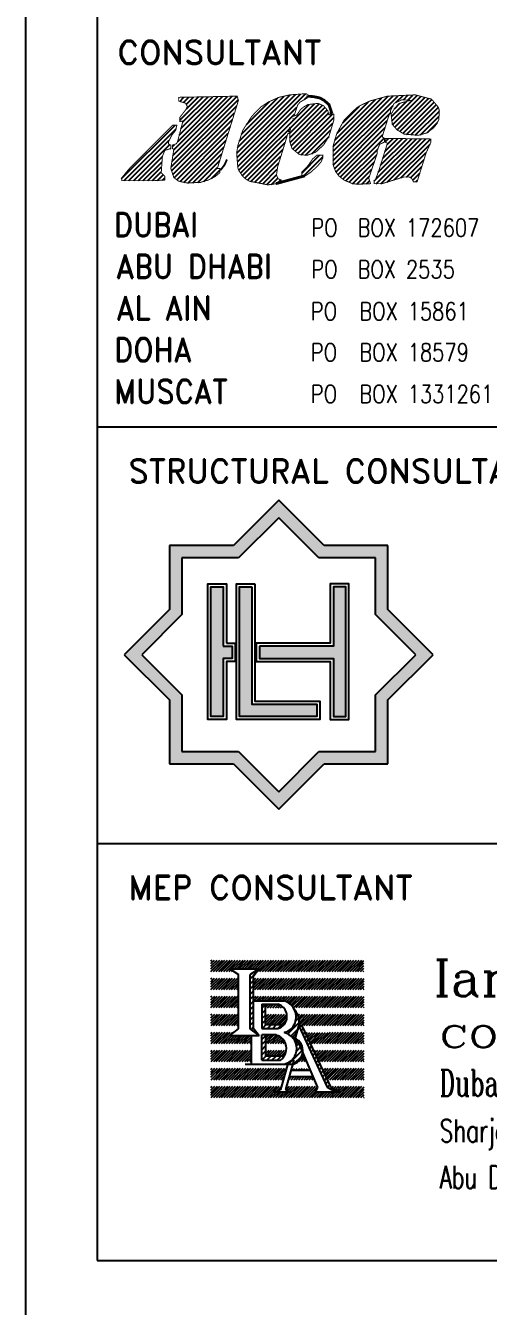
# Model space of a CAD drawing. Extents: x 278386 to 404536, y 8015 to 97114.
# Drawn here: x 385486 to 391319, y 25315 to 41458 of the extents above; entities that cross this region are included whole.
import ezdxf
from ezdxf.enums import TextEntityAlignment as Align

# ---------------------------------------------------------------- set-up
doc = ezdxf.new("R2010")
doc.units = 0
doc.header["$LTSCALE"] = 2
doc.header["$MEASUREMENT"] = 0
doc.layers.get('0').update_dxf_attribs({"color": 1})
doc.layers.add('-DT', color=4, linetype='Continuous', lineweight=13)
doc.layers.add('TITLE-A$0$-ABC', color=1, linetype='Continuous')
doc.layers.add('TITLE-A$0$frame', color=5, linetype='Continuous')
doc.styles.add('TITLE-A$0$1-BLOCK-A_FLOOR PLAN$0$ROMANC', font='romanc', dxfattribs={"height": 20})
doc.styles.add('TITLE-A$0$1-BLOCK-A_FLOOR PLAN$0$ROMAND', font='romand.shx', dxfattribs={"width": 0.8})
doc.styles.add('TITLE-A$0$1-BLOCK-A_FLOOR PLAN$0$RomanS', font='romans.shx')

# ---------------------------------------------------------------- blocks, each defined once
blk = doc.blocks.new('*X106')
at = {"color": 0}
for p, q in [((60.76, 53.69), (61.25, 54.18)), ((60.76, 52.98), (61.25, 53.47)), ((60.76, 52.27), (61.25, 52.76)), ((60.76, 51.57), (61.25, 52.06)), ((60.79, 50.89), (61.36, 51.46)), ((61.49, 50.89), (62.06, 51.46)), ((62.2, 50.89), (62.77, 51.46)), ((62.91, 50.89), (63.48, 51.46))]:
    blk.add_line(p, q, dxfattribs=at)
blk = doc.blocks.new('*X89')
at = {"color": 0}
for p, q in [((61.24, 53.82), (61.65, 54.23)), ((61.24, 54.17), (61.3, 54.23)), ((61.54, 53.76), (62.01, 54.23)), ((61.89, 53.76), (62.36, 54.23)), ((62.25, 53.76), (62.71, 54.23)), ((62.6, 53.76), (63.04, 54.2)), ((62.96, 53.76), (63.28, 54.09)), ((63.31, 53.76), (63.49, 53.95)), ((63.66, 53.76), (63.68, 53.78))]:
    blk.add_line(p, q, dxfattribs=at)
blk = doc.blocks.new('*X88')
at = {"color": 0}
for p, q in [((59.58, 54.98), (59.95, 55.35)), ((59.58, 55.34), (59.59, 55.35)), ((59.64, 54.69), (60.3, 55.35)), ((60, 54.69), (60.65, 55.35)), ((60.35, 54.69), (61.01, 55.35)), ((60.7, 54.69), (61.36, 55.35)), ((61.06, 54.69), (61.72, 55.35)), ((61.41, 54.69), (62.07, 55.35)), ((61.76, 54.69), (62.42, 55.35)), ((62.12, 54.69), (62.78, 55.35)), ((62.47, 54.69), (63.13, 55.35)), ((62.83, 54.69), (63.48, 55.35)), ((63.18, 54.69), (63.84, 55.35)), ((63.53, 54.69), (64.19, 55.35)), ((63.87, 54.67), (64.55, 55.35)), ((64.12, 54.57), (64.9, 55.35)), ((64.35, 54.45), (65.25, 55.35)), ((64.55, 54.3), (65.61, 55.35)), ((64.73, 54.12), (65.96, 55.35)), ((64.88, 53.92), (66.31, 55.35)), ((65.11, 53.8), (66.67, 55.35)), ((65.47, 53.8), (67.02, 55.35)), ((65.82, 53.8), (67.37, 55.35)), ((66.17, 53.8), (67.73, 55.35)), ((66.53, 53.8), (68.08, 55.35)), ((66.88, 53.8), (68.44, 55.35)), ((67.23, 53.8), (68.79, 55.35)), ((67.59, 53.8), (69.14, 55.35)), ((67.94, 53.8), (69.5, 55.35)), ((68.29, 53.8), (69.85, 55.35)), ((68.65, 53.8), (70.2, 55.35)), ((69, 53.8), (70.56, 55.36)), ((69.35, 53.8), (70.91, 55.36)), ((69.71, 53.8), (71.27, 55.36)), ((70.06, 53.8), (71.62, 55.36)), ((70.42, 53.8), (71.97, 55.36)), ((70.77, 53.8), (72.33, 55.36)), ((71.12, 53.8), (72.68, 55.36)), ((71.48, 53.8), (73.03, 55.36)), ((71.83, 53.8), (73.39, 55.36)), ((72.18, 53.8), (73.74, 55.36)), ((72.54, 53.8), (74.09, 55.36)), ((72.89, 53.8), (74.45, 55.36)), ((73.24, 53.8), (74.75, 55.3)), ((73.6, 53.8), (74.75, 54.95)), ((73.95, 53.8), (74.75, 54.6)), ((74.3, 53.8), (74.75, 54.24)), ((74.66, 53.8), (74.75, 53.89))]:
    blk.add_line(p, q, dxfattribs=at)
blk = doc.blocks.new('*X87')
at = {"color": 0}
for p, q in [((53.78, 53.78), (55.35, 55.35)), ((53.78, 54.14), (54.99, 55.35)), ((53.78, 54.49), (54.64, 55.35)), ((53.78, 54.85), (54.29, 55.35)), ((53.78, 55.2), (53.93, 55.35)), ((54.13, 53.78), (55.7, 55.35)), ((54.49, 53.78), (56.05, 55.35)), ((54.84, 53.78), (56.41, 55.35)), ((55.19, 53.78), (56.76, 55.35)), ((55.55, 53.78), (57.12, 55.35)), ((55.9, 53.78), (57.47, 55.35)), ((56.25, 53.78), (57.57, 55.09)), ((56.61, 53.78), (57.57, 54.74)), ((56.96, 53.78), (57.57, 54.38)), ((57.31, 53.78), (57.57, 54.03))]:
    blk.add_line(p, q, dxfattribs=at)
blk = doc.blocks.new('*X105')
at = {"color": 0}
for p, q in [((59.16, 57.74), (60.08, 58.66)), ((59.16, 57.04), (59.58, 57.46)), ((59.16, 56.33), (59.58, 56.75)), ((59.16, 55.62), (59.58, 56.04)), ((59.16, 54.92), (59.58, 55.33)), ((59.16, 54.21), (59.58, 54.63)), ((59.16, 53.5), (59.58, 53.92)), ((59.16, 52.79), (59.58, 53.21)), ((59.16, 52.09), (59.58, 52.51)), ((59.16, 51.38), (59.58, 51.8)), ((59.27, 50.78), (59.58, 51.09)), ((59.67, 50.48), (59.85, 50.66)), ((60.07, 50.17), (60.15, 50.26))]:
    blk.add_line(p, q, dxfattribs=at)
blk = doc.blocks.new('*X93')
at = {"color": 0}
for p, q in [((66.79, 50.17), (66.99, 50.37)), ((66.9, 49.93), (67.34, 50.37)), ((67.01, 49.69), (67.7, 50.37)), ((67.13, 49.45), (68.05, 50.38)), ((67.24, 49.21), (68.41, 50.38)), ((67.35, 48.97), (68.76, 50.38)), ((67.59, 48.85), (69.12, 50.38)), ((67.94, 48.85), (69.47, 50.38)), ((68.3, 48.85), (69.83, 50.38)), ((68.65, 48.85), (70.18, 50.39)), ((69, 48.85), (70.54, 50.39)), ((69.36, 48.85), (70.89, 50.39)), ((69.71, 48.85), (71.25, 50.39)), ((70.06, 48.85), (71.6, 50.39)), ((70.42, 48.85), (71.96, 50.39)), ((70.77, 48.85), (72.31, 50.39)), ((71.12, 48.85), (72.67, 50.4)), ((71.48, 48.85), (73.02, 50.4)), ((71.83, 48.85), (73.38, 50.4)), ((72.19, 48.85), (73.73, 50.4)), ((72.54, 48.85), (74.09, 50.4)), ((72.89, 48.85), (74.45, 50.4)), ((73.25, 48.85), (74.75, 50.36)), ((73.6, 48.85), (74.75, 50)), ((73.95, 48.85), (74.75, 49.65)), ((74.31, 48.85), (74.75, 49.29)), ((74.66, 48.85), (74.75, 48.94))]:
    blk.add_line(p, q, dxfattribs=at)
blk = doc.blocks.new('*X92')
at = {"color": 0}
for p, q in [((65.73, 52.65), (65.96, 52.87)), ((65.82, 52.38), (66.31, 52.87)), ((65.86, 51.37), (67.37, 52.87)), ((65.87, 52.08), (66.66, 52.87)), ((65.89, 51.75), (67.02, 52.87)), ((66.17, 51.32), (67.72, 52.87)), ((66.52, 51.32), (68.08, 52.87)), ((66.88, 51.32), (68.43, 52.87)), ((67.23, 51.32), (68.78, 52.87)), ((67.58, 51.32), (69.14, 52.87)), ((67.94, 51.32), (69.49, 52.87)), ((68.29, 51.32), (69.84, 52.87)), ((68.64, 51.32), (70.2, 52.87)), ((69, 51.32), (70.55, 52.87)), ((69.35, 51.32), (70.9, 52.87)), ((69.7, 51.32), (71.26, 52.87)), ((70.06, 51.32), (71.61, 52.87)), ((70.41, 51.32), (71.96, 52.87)), ((70.76, 51.32), (72.32, 52.87)), ((71.12, 51.32), (72.67, 52.87)), ((71.47, 51.32), (73.02, 52.87)), ((71.83, 51.32), (73.38, 52.87)), ((72.18, 51.32), (73.73, 52.87)), ((72.53, 51.32), (74.09, 52.87)), ((72.89, 51.32), (74.44, 52.87)), ((73.24, 51.32), (74.75, 52.83)), ((73.59, 51.32), (74.75, 52.48)), ((73.95, 51.32), (74.75, 52.12)), ((74.3, 51.32), (74.75, 51.77)), ((74.65, 51.32), (74.75, 51.42))]:
    blk.add_line(p, q, dxfattribs=at)
blk = doc.blocks.new('*X95')
at = {"color": 0}
for p, q in [((69.03, 45.34), (69.15, 45.46)), ((69.14, 45.1), (69.5, 45.46)), ((69.26, 44.86), (69.85, 45.46)), ((69.38, 44.63), (70.21, 45.46)), ((69.49, 44.39), (70.56, 45.46)), ((69.61, 44.15), (70.92, 45.46)), ((69.72, 43.91), (71.27, 45.46)), ((70.05, 43.89), (71.62, 45.46)), ((70.41, 43.89), (71.98, 45.46)), ((70.76, 43.89), (72.33, 45.46)), ((71.11, 43.89), (72.68, 45.46)), ((71.47, 43.89), (73.04, 45.46)), ((71.82, 43.89), (73.39, 45.46)), ((72.17, 43.89), (73.74, 45.46)), ((72.53, 43.89), (74.1, 45.46)), ((72.88, 43.89), (74.45, 45.46)), ((73.24, 43.89), (74.75, 45.41)), ((73.59, 43.89), (74.75, 45.05)), ((73.94, 43.89), (74.75, 44.7)), ((74.3, 43.89), (74.75, 44.34)), ((74.65, 43.89), (74.75, 43.99))]:
    blk.add_line(p, q, dxfattribs=at)
blk = doc.blocks.new('*X94')
at = {"color": 0}
for p, q in [((67.91, 47.75), (68.08, 47.93)), ((68.02, 47.52), (68.44, 47.93)), ((68.14, 47.28), (68.79, 47.93)), ((68.26, 47.04), (69.14, 47.93)), ((68.37, 46.81), (69.5, 47.93)), ((68.49, 46.57), (69.85, 47.93)), ((68.64, 46.37), (70.2, 47.93)), ((68.99, 46.37), (70.56, 47.93)), ((69.35, 46.37), (70.91, 47.93)), ((69.7, 46.37), (71.26, 47.93)), ((70.05, 46.37), (71.62, 47.93)), ((70.41, 46.37), (71.97, 47.93)), ((70.76, 46.37), (72.32, 47.93)), ((71.11, 46.37), (72.68, 47.93)), ((71.47, 46.37), (73.03, 47.93)), ((71.82, 46.37), (73.39, 47.93)), ((72.18, 46.37), (73.74, 47.93)), ((72.53, 46.37), (74.09, 47.93)), ((72.88, 46.37), (74.45, 47.93)), ((73.24, 46.37), (74.75, 47.88)), ((73.59, 46.37), (74.75, 47.53)), ((73.94, 46.37), (74.75, 47.17)), ((74.3, 46.37), (74.75, 46.82)), ((74.65, 46.37), (74.75, 46.47))]:
    blk.add_line(p, q, dxfattribs=at)
blk = doc.blocks.new('*X96')
at = {"color": 0}
for p, q in [((53.78, 41.76), (55.01, 42.99)), ((53.78, 42.12), (54.66, 42.99)), ((53.78, 42.47), (54.3, 42.99)), ((53.78, 42.82), (53.95, 42.99)), ((53.82, 41.45), (55.36, 42.99)), ((54.18, 41.45), (55.72, 42.99)), ((54.53, 41.45), (56.07, 42.99)), ((54.88, 41.45), (56.42, 42.99)), ((55.24, 41.45), (56.78, 42.99)), ((55.59, 41.45), (57.13, 42.99)), ((55.94, 41.45), (57.49, 42.99)), ((56.3, 41.45), (57.84, 42.99)), ((56.65, 41.45), (58.19, 42.99)), ((57, 41.45), (58.55, 42.99)), ((57.36, 41.45), (58.9, 42.99)), ((57.71, 41.45), (59.25, 42.99)), ((58.06, 41.45), (59.61, 42.99)), ((58.42, 41.45), (59.96, 42.99)), ((58.77, 41.45), (60.31, 42.99)), ((59.13, 41.45), (60.67, 42.99)), ((59.48, 41.45), (61.02, 42.99)), ((59.83, 41.45), (61.37, 42.99)), ((60.19, 41.45), (61.73, 42.99)), ((60.54, 41.45), (62.08, 42.99)), ((60.89, 41.45), (62.43, 42.99)), ((61.25, 41.45), (62.79, 42.99)), ((61.6, 41.45), (63.14, 42.99)), ((61.95, 41.45), (62.74, 42.24)), ((62.31, 41.45), (63.1, 42.24)), ((62.66, 41.45), (63.45, 42.24)), ((62.78, 42.28), (63.46, 42.95)), ((63.01, 41.45), (63.8, 42.24)), ((63.37, 41.45), (64.16, 42.24)), ((63.72, 41.45), (65.26, 42.99)), ((64.08, 42.51), (64.56, 42.99)), ((64.08, 41.45), (65.62, 42.99)), ((64.16, 42.95), (64.2, 42.99)), ((64.27, 42.35), (64.91, 42.99)), ((64.43, 41.45), (65.97, 42.99)), ((64.78, 41.45), (66.32, 42.99)), ((65.14, 41.45), (66.68, 42.99)), ((65.49, 41.45), (67.03, 42.99)), ((65.84, 41.45), (67.38, 42.99)), ((66.2, 41.45), (67.74, 42.99)), ((66.55, 41.45), (68.09, 42.99)), ((66.9, 41.45), (68.34, 42.88)), ((67.26, 41.45), (68.05, 42.24)), ((67.61, 41.45), (68.38, 42.22)), ((67.96, 41.45), (68.74, 42.22)), ((68.32, 41.45), (69.09, 42.22)), ((68.67, 41.45), (69.44, 42.22)), ((69.02, 41.45), (69.8, 42.22)), ((69.38, 41.45), (70.15, 42.22)), ((69.73, 41.45), (70.51, 42.22)), ((70.09, 41.45), (70.86, 42.22)), ((70.17, 42.95), (70.22, 42.99)), ((70.36, 42.78), (70.57, 42.99)), ((70.44, 41.45), (71.21, 42.22)), ((70.59, 42.66), (70.93, 42.99)), ((70.79, 41.45), (72.34, 42.99)), ((70.83, 42.55), (71.28, 42.99)), ((71.07, 42.43), (71.63, 42.99)), ((71.15, 41.45), (72.69, 42.99)), ((71.3, 42.31), (71.99, 42.99)), ((71.5, 41.45), (73.05, 42.99)), ((71.85, 41.45), (73.4, 42.99)), ((72.21, 41.45), (73.75, 42.99)), ((72.56, 41.45), (74.11, 42.99)), ((72.91, 41.45), (74.46, 42.99)), ((73.27, 41.45), (74.75, 42.93)), ((73.62, 41.45), (74.75, 42.58)), ((73.97, 41.45), (74.75, 42.22)), ((74.33, 41.45), (74.75, 41.87)), ((74.68, 41.45), (74.75, 41.52))]:
    blk.add_line(p, q, dxfattribs=at)
blk = doc.blocks.new('*X103')
at = {"color": 0}
for p, q in [((53.78, 44.24), (55.02, 45.47)), ((53.78, 44.59), (54.66, 45.47)), ((53.78, 44.95), (54.31, 45.47)), ((53.78, 45.3), (53.96, 45.47)), ((53.8, 43.9), (55.37, 45.47)), ((54.15, 43.9), (55.72, 45.47)), ((54.5, 43.9), (56.08, 45.47)), ((54.86, 43.9), (56.43, 45.47)), ((55.21, 43.9), (56.78, 45.47)), ((55.56, 43.9), (57.14, 45.47)), ((55.92, 43.9), (57.49, 45.47)), ((56.27, 43.9), (57.84, 45.47)), ((56.62, 43.9), (58.2, 45.47)), ((56.98, 43.9), (58.55, 45.47)), ((57.33, 43.9), (58.91, 45.47)), ((57.68, 43.9), (59.26, 45.47)), ((58.04, 43.9), (59.61, 45.47)), ((58.39, 43.9), (59.97, 45.47)), ((58.74, 43.9), (60.32, 45.47)), ((59.1, 43.9), (60.67, 45.47)), ((59.45, 43.9), (61.03, 45.47)), ((59.81, 43.9), (61.38, 45.47)), ((60.16, 43.9), (61.73, 45.47)), ((60.51, 43.9), (62.09, 45.47)), ((60.87, 43.9), (62.44, 45.47)), ((61.22, 43.9), (62.79, 45.47)), ((61.57, 43.9), (63.15, 45.47)), ((61.93, 43.9), (63.5, 45.47)), ((62.28, 43.9), (63.86, 45.47)), ((62.63, 43.9), (64.15, 45.41)), ((62.99, 43.9), (64.01, 44.92)), ((63.34, 43.9), (63.87, 44.42)), ((63.69, 43.9), (63.73, 43.93))]:
    blk.add_line(p, q, dxfattribs=at)
blk = doc.blocks.new('*X99')
at = {"color": 0}
for p, q in [((53.78, 46.71), (55, 47.93)), ((53.78, 47.06), (54.65, 47.93)), ((53.78, 47.42), (54.29, 47.93)), ((53.78, 47.77), (53.94, 47.93)), ((53.81, 46.38), (55.35, 47.93)), ((54.16, 46.38), (55.71, 47.93)), ((54.51, 46.38), (56.06, 47.93)), ((54.87, 46.38), (56.41, 47.93)), ((55.22, 46.38), (56.77, 47.93)), ((55.57, 46.38), (57.12, 47.93)), ((55.93, 46.38), (57.48, 47.93)), ((56.28, 46.38), (57.83, 47.93)), ((56.64, 46.38), (58.18, 47.93)), ((56.99, 46.38), (58.54, 47.93)), ((57.34, 46.38), (58.89, 47.93)), ((57.7, 46.38), (59.24, 47.93)), ((58.05, 46.38), (59.3, 47.64)), ((58.4, 46.38), (59.31, 47.29)), ((58.76, 46.38), (59.31, 46.93)), ((59.11, 46.38), (59.31, 46.58))]:
    blk.add_line(p, q, dxfattribs=at)
blk = doc.blocks.new('*X98')
at = {"color": 0}
for p, q in [((53.78, 49.19), (55.01, 50.41)), ((53.78, 49.54), (54.65, 50.41)), ((53.78, 49.9), (54.3, 50.41)), ((53.78, 50.25), (53.95, 50.41)), ((53.8, 48.85), (55.36, 50.41)), ((54.15, 48.85), (55.71, 50.41)), ((54.5, 48.85), (56.07, 50.41)), ((54.86, 48.85), (56.42, 50.41)), ((55.21, 48.85), (56.77, 50.41)), ((55.56, 48.85), (56.65, 49.93)), ((55.92, 48.85), (57, 49.93)), ((56.27, 48.85), (57.35, 49.93)), ((56.63, 48.85), (57.71, 49.93)), ((56.98, 48.85), (58.06, 49.93)), ((57.33, 48.85), (58.42, 49.93)), ((57.69, 48.85), (58.77, 49.93)), ((58.04, 48.85), (59.12, 49.93)), ((58.39, 48.85), (59.31, 49.76)), ((58.75, 48.85), (59.31, 49.41)), ((59.1, 48.85), (59.31, 49.06))]:
    blk.add_line(p, q, dxfattribs=at)
blk = doc.blocks.new('*X91')
at = {"color": 0}
for p, q in [((53.78, 51.66), (55, 52.88)), ((53.78, 52.02), (54.65, 52.88)), ((53.78, 52.37), (54.3, 52.88)), ((53.78, 52.72), (53.94, 52.88)), ((53.79, 51.31), (55.36, 52.88)), ((54.14, 51.31), (55.71, 52.88)), ((54.49, 51.31), (56.06, 52.88)), ((54.85, 51.31), (56.42, 52.88)), ((55.2, 51.31), (56.77, 52.88)), ((55.56, 51.31), (57.12, 52.88)), ((55.91, 51.31), (57.48, 52.88)), ((56.26, 51.31), (57.57, 52.62)), ((56.62, 51.31), (57.57, 52.26)), ((56.97, 51.31), (57.57, 51.91)), ((57.32, 51.31), (57.57, 51.55))]:
    blk.add_line(p, q, dxfattribs=at)
blk = doc.blocks.new('*X110')
at = {"color": 0}
for p, q in [((65.93, 51.08), (66.13, 51.28)), ((66.15, 50.59), (66.43, 50.88)), ((66.37, 50.11), (66.66, 50.4)), ((66.59, 49.62), (66.89, 49.92)), ((66.82, 49.14), (67.11, 49.44)), ((67.04, 48.66), (67.34, 48.96)), ((67.26, 48.17), (67.57, 48.48)), ((67.48, 47.69), (67.79, 47.99)), ((67.71, 47.2), (68.02, 47.51)), ((67.93, 46.72), (68.25, 47.03)), ((68.15, 46.23), (68.47, 46.55)), ((68.38, 45.75), (68.7, 46.07)), ((68.6, 45.26), (68.93, 45.59)), ((68.82, 44.78), (69.15, 45.11)), ((69.04, 44.29), (69.38, 44.63)), ((69.27, 43.81), (69.61, 44.15)), ((69.49, 43.32), (69.83, 43.67)), ((69.72, 42.85), (70.06, 43.19)), ((70.19, 42.61), (70.36, 42.78)), ((70.65, 42.36), (70.83, 42.55)), ((71.22, 42.23), (71.31, 42.31))]:
    blk.add_line(p, q, dxfattribs=at)
blk = doc.blocks.new('*X109')
at = {"color": 0}
for p, q in [((65.08, 49.53), (65.17, 49.61)), ((65.35, 49.08), (65.62, 49.36)), ((64.41, 46.02), (66.36, 47.97)), ((65.49, 47.81), (66.24, 48.57)), ((65.51, 48.54), (65.97, 49)), ((65.14, 46.05), (66.26, 47.16))]:
    blk.add_line(p, q, dxfattribs=at)
blk = doc.blocks.new('*X107')
at = {"color": 0}
for p, q in [((60.78, 49.46), (61.24, 49.93)), ((60.78, 48.75), (61.24, 49.22)), ((60.78, 48.05), (61.24, 48.52)), ((60.78, 47.34), (61.24, 47.81)), ((60.78, 46.63), (61.32, 47.18)), ((61.43, 46.58), (62.03, 47.18)), ((62.14, 46.58), (62.74, 47.18)), ((62.84, 46.58), (63.44, 47.18))]:
    blk.add_line(p, q, dxfattribs=at)
blk = doc.blocks.new('*X97')
at = {"color": 0}
for p, q in [((64.44, 43.93), (64.83, 44.32)), ((64.76, 43.9), (65.18, 44.32)), ((65.11, 43.9), (65.54, 44.32)), ((65.47, 43.9), (65.89, 44.33)), ((65.82, 43.9), (66.25, 44.33)), ((66.17, 43.9), (66.6, 44.33)), ((66.53, 43.9), (66.96, 44.33)), ((66.88, 43.9), (67.31, 44.33)), ((67.23, 43.9), (67.67, 44.33)), ((67.59, 43.9), (67.82, 44.13))]:
    blk.add_line(p, q, dxfattribs=at)
blk = doc.blocks.new('*X104')
at = {"color": 0}
for p, q in [((64.86, 45.41), (64.89, 45.45)), ((65, 45.2), (65.24, 45.45)), ((65.35, 45.2), (65.6, 45.45)), ((65.71, 45.2), (65.95, 45.45)), ((66.06, 45.2), (66.31, 45.45)), ((66.41, 45.2), (66.66, 45.45)), ((66.77, 45.2), (67.01, 45.45)), ((67.12, 45.2), (67.27, 45.35))]:
    blk.add_line(p, q, dxfattribs=at)
blk = doc.blocks.new('*X101')
at = {"color": 0}
for p, q in [((61.24, 47.45), (61.74, 47.95)), ((61.24, 47.8), (61.38, 47.95)), ((61.32, 47.18), (62.09, 47.95)), ((61.68, 47.18), (62.44, 47.95)), ((62.03, 47.18), (62.79, 47.95)), ((62.39, 47.18), (63.15, 47.94)), ((62.74, 47.18), (63.5, 47.94)), ((63.09, 47.18), (63.85, 47.94)), ((63.45, 47.18), (64.09, 47.82)), ((63.8, 47.18), (63.89, 47.27))]:
    blk.add_line(p, q, dxfattribs=at)
blk = doc.blocks.new('*X102')
at = {"color": 0}
for p, q in [((65.82, 46.38), (66.53, 47.09)), ((66.17, 46.38), (66.64, 46.84)), ((66.22, 47.13), (66.43, 47.34)), ((66.53, 46.38), (66.75, 46.6))]:
    blk.add_line(p, q, dxfattribs=at)
blk = doc.blocks.new('*X108')
at = {"color": 0}
for p, q in [((65.29, 53.27), (65.34, 53.32)), ((65.43, 52.71), (65.62, 52.89)), ((64.31, 50.17), (65.88, 51.73)), ((65.37, 51.94), (65.8, 52.36)), ((64.75, 49.9), (65.73, 50.88))]:
    blk.add_line(p, q, dxfattribs=at)
blk = doc.blocks.new('*X100')
at = {"color": 0}
for p, q in [((61.24, 48.87), (62.41, 50.04)), ((61.24, 49.22), (62.06, 50.04)), ((61.24, 49.58), (61.71, 50.04)), ((61.24, 49.93), (61.35, 50.04)), ((61.56, 48.84), (62.75, 50.02)), ((61.92, 48.84), (63, 49.92)), ((62.27, 48.84), (63.23, 49.79)), ((62.62, 48.84), (63.43, 49.64)), ((62.98, 48.84), (63.61, 49.47)), ((63.33, 48.84), (63.77, 49.27)), ((63.68, 48.84), (63.9, 49.05))]:
    blk.add_line(p, q, dxfattribs=at)
blk = doc.blocks.new('*X90')
at = {"color": 0}
for p, q in [((61.25, 51.7), (62.42, 52.88)), ((61.25, 52.05), (62.07, 52.88)), ((61.25, 52.41), (61.72, 52.88)), ((61.25, 52.76), (61.36, 52.88)), ((61.37, 51.47), (62.78, 52.88)), ((61.73, 51.47), (63.13, 52.88)), ((62.08, 51.47), (63.49, 52.88)), ((62.43, 51.47), (63.84, 52.88)), ((62.79, 51.47), (64.16, 52.85)), ((63.14, 51.47), (64.18, 52.52)), ((63.5, 51.47), (64.12, 52.1))]:
    blk.add_line(p, q, dxfattribs=at)
blk = doc.blocks.new('*X85')
at = {"color": 0}
for p, q in [((59.57, 56.39), (61, 57.82)), ((59.57, 56.74), (60.65, 57.82)), ((59.57, 57.1), (60.3, 57.82)), ((59.57, 57.45), (59.94, 57.82)), ((59.57, 57.8), (59.59, 57.82)), ((59.79, 56.25), (61.36, 57.82)), ((60.14, 56.25), (61.71, 57.82)), ((60.49, 56.25), (62.06, 57.82)), ((60.85, 56.25), (62.42, 57.82)), ((61.2, 56.25), (62.77, 57.82)), ((61.56, 56.25), (63.12, 57.82)), ((61.91, 56.25), (63.48, 57.82)), ((62.26, 56.25), (63.83, 57.82)), ((62.62, 56.25), (64.19, 57.82)), ((62.97, 56.25), (64.54, 57.82)), ((63.32, 56.25), (64.89, 57.82)), ((63.68, 56.25), (65.25, 57.82)), ((64.03, 56.25), (65.6, 57.82)), ((64.38, 56.25), (65.95, 57.82)), ((64.74, 56.25), (66.31, 57.82)), ((65.09, 56.25), (66.66, 57.82)), ((65.44, 56.25), (67.01, 57.82)), ((65.8, 56.25), (67.37, 57.82)), ((66.15, 56.25), (67.72, 57.82)), ((66.5, 56.25), (68.07, 57.82)), ((66.86, 56.25), (68.43, 57.82)), ((67.21, 56.25), (68.78, 57.82)), ((67.57, 56.25), (69.13, 57.82)), ((67.92, 56.25), (69.49, 57.82)), ((68.27, 56.25), (69.84, 57.82)), ((68.63, 56.25), (70.2, 57.82)), ((68.98, 56.25), (70.55, 57.82)), ((69.33, 56.25), (70.9, 57.82)), ((69.69, 56.25), (71.26, 57.82)), ((70.04, 56.25), (71.61, 57.82)), ((70.39, 56.25), (71.96, 57.82)), ((70.75, 56.25), (72.32, 57.82)), ((71.1, 56.25), (72.67, 57.82)), ((71.45, 56.25), (73.02, 57.82)), ((71.81, 56.25), (73.38, 57.82)), ((72.16, 56.25), (73.73, 57.82)), ((72.52, 56.25), (74.08, 57.82)), ((72.87, 56.25), (74.44, 57.82)), ((73.22, 56.25), (74.75, 57.78)), ((73.58, 56.25), (74.75, 57.43)), ((73.93, 56.25), (74.75, 57.07)), ((74.28, 56.25), (74.75, 56.72)), ((74.64, 56.25), (74.75, 56.37))]:
    blk.add_line(p, q, dxfattribs=at)
blk = doc.blocks.new('*X84')
at = {"color": 0}
for p, q in [((53.78, 58.73), (55.34, 60.29)), ((53.78, 59.09), (54.98, 60.29)), ((53.78, 59.44), (54.63, 60.29)), ((53.78, 59.8), (54.28, 60.29)), ((53.78, 60.15), (53.92, 60.29)), ((54.13, 58.72), (55.69, 60.29)), ((54.48, 58.72), (56.04, 60.29)), ((54.84, 58.72), (56.4, 60.29)), ((55.19, 58.72), (56.75, 60.29)), ((55.54, 58.72), (57.1, 60.29)), ((55.9, 58.72), (57.46, 60.29)), ((56.6, 59.08), (57.81, 60.29)), ((56.96, 59.08), (58.17, 60.29)), ((57.31, 59.08), (58.52, 60.29)), ((57.66, 59.08), (58.87, 60.29)), ((58.02, 59.08), (59.23, 60.29)), ((58.37, 59.08), (59.58, 60.29)), ((58.72, 59.08), (59.93, 60.29)), ((59.08, 59.08), (60.29, 60.29)), ((59.43, 59.08), (60.64, 60.29)), ((59.78, 59.08), (60.99, 60.29)), ((60.14, 59.08), (61.35, 60.29)), ((60.15, 58.74), (61.7, 60.29)), ((60.49, 58.72), (62.05, 60.29)), ((60.84, 58.72), (62.41, 60.29)), ((61.2, 58.72), (62.76, 60.29)), ((61.55, 58.72), (63.11, 60.29)), ((61.9, 58.72), (63.47, 60.29)), ((62.26, 58.72), (63.82, 60.29)), ((62.61, 58.72), (64.18, 60.29)), ((62.96, 58.72), (64.53, 60.29)), ((63.32, 58.72), (64.88, 60.29)), ((63.67, 58.72), (65.24, 60.29)), ((64.02, 58.72), (65.59, 60.29)), ((64.38, 58.72), (65.94, 60.29)), ((64.73, 58.72), (66.3, 60.29)), ((65.09, 58.72), (66.65, 60.29)), ((65.44, 58.72), (67, 60.29)), ((65.79, 58.72), (67.36, 60.29)), ((66.15, 58.72), (67.71, 60.29)), ((66.5, 58.72), (68.06, 60.29)), ((66.85, 58.72), (68.42, 60.29)), ((67.21, 58.72), (68.77, 60.29)), ((67.56, 58.72), (69.13, 60.29)), ((67.91, 58.72), (69.48, 60.29)), ((68.27, 58.72), (69.83, 60.29)), ((68.62, 58.72), (70.19, 60.29)), ((68.97, 58.72), (70.54, 60.29)), ((69.33, 58.72), (70.89, 60.29)), ((69.68, 58.72), (71.25, 60.29)), ((70.04, 58.72), (71.6, 60.29)), ((70.39, 58.72), (71.95, 60.29)), ((70.74, 58.72), (72.31, 60.29)), ((71.1, 58.72), (72.66, 60.29)), ((71.45, 58.72), (73.01, 60.29)), ((71.8, 58.72), (73.37, 60.29)), ((72.16, 58.72), (73.72, 60.29)), ((72.51, 58.72), (74.07, 60.29)), ((72.86, 58.72), (74.43, 60.29)), ((73.22, 58.72), (74.74, 60.24)), ((73.57, 58.72), (74.74, 59.89)), ((56.25, 58.72), (56.5, 58.97)), ((56.6, 58.72), (56.71, 58.83)), ((73.92, 58.72), (74.74, 59.53)), ((74.28, 58.72), (74.74, 59.18)), ((74.63, 58.72), (74.74, 58.83))]:
    blk.add_line(p, q, dxfattribs=at)
blk = doc.blocks.new('*X86')
at = {"color": 0}
for p, q in [((53.78, 56.26), (55.34, 57.81)), ((53.78, 56.61), (54.98, 57.81)), ((53.78, 56.97), (54.63, 57.81)), ((53.78, 57.32), (54.28, 57.81)), ((53.78, 57.67), (53.92, 57.81)), ((54.14, 56.26), (55.69, 57.81)), ((54.49, 56.26), (56.04, 57.81)), ((54.84, 56.26), (56.4, 57.81)), ((55.2, 56.26), (56.75, 57.81)), ((55.55, 56.26), (57.1, 57.81)), ((55.9, 56.26), (57.46, 57.81)), ((56.26, 56.26), (57.54, 57.54)), ((56.61, 56.26), (57.54, 57.19)), ((56.97, 56.26), (57.54, 56.84)), ((57.32, 56.26), (57.54, 56.48))]:
    blk.add_line(p, q, dxfattribs=at)
blk = doc.blocks.new('*X83')
at = {"color": 0}
for p, q in [((136.048, 61.943), (140.066, 65.962)), ((136.1, 62.278), (139.994, 66.172)), ((136.152, 62.613), (139.705, 66.166)), ((136.205, 62.949), (139.416, 66.16)), ((136.439, 63.465), (139.128, 66.154)), ((136.501, 66.073), (136.528, 66.101)), ((136.537, 63.846), (138.839, 66.148)), ((136.571, 65.86), (136.817, 66.107)), ((136.573, 64.731), (137.972, 66.13)), ((136.634, 64.227), (138.55, 66.142)), ((136.732, 64.607), (138.261, 66.136)), ((136.783, 65.789), (137.106, 66.113)), ((136.957, 65.681), (137.395, 66.118)), ((136.963, 65.404), (137.684, 66.124)), ((139.972, 62.756), (143.486, 66.269)), ((139.993, 62.494), (143.791, 66.292)), ((140.014, 62.232), (144.096, 66.315)), ((140.022, 63.089), (143.18, 66.247)), ((140.128, 63.478), (142.822, 66.172)), ((140.261, 63.894), (142.442, 66.074)), ((144.031, 65.966), (144.198, 66.134)), ((145.752, 62.313), (149.638, 66.2)), ((145.752, 62.596), (149.343, 66.187)), ((145.752, 62.879), (149.047, 66.174)), ((145.752, 63.162), (148.67, 66.08)), ((145.853, 63.546), (148.28, 65.972)), ((149.267, 64.697), (150.784, 66.214)), ((149.309, 64.456), (151.009, 66.156)), ((149.442, 64.307), (151.233, 66.098)), ((149.51, 65.788), (149.934, 66.213)), ((149.575, 64.157), (151.458, 66.039)), ((149.751, 64.05), (151.666, 65.964)), ((149.954, 65.95), (150.23, 66.226)), ((150.218, 65.931), (150.526, 66.238)), ((136.079, 61.691), (139.977, 65.589)), ((140.034, 61.97), (143.583, 65.518)), ((140.197, 61.567), (144.305, 65.675)), ((140.31, 61.397), (144.626, 65.712)), ((140.566, 64.482), (141.933, 65.848)), ((143.128, 63.932), (144.908, 65.712)), ((143.15, 63.671), (145.104, 65.625)), ((143.169, 63.407), (145.259, 65.497)), ((143.239, 63.195), (145.391, 65.346)), ((145.758, 62.037), (149.344, 65.622)), ((145.984, 63.96), (147.864, 65.84)), ((146.324, 64.582), (147.323, 65.581)), ((149.238, 64.95), (150.141, 65.854)), ((149.415, 65.41), (149.749, 65.745)), ((149.93, 63.946), (151.795, 65.811)), ((150.151, 63.884), (151.925, 65.658)), ((150.411, 63.861), (152.048, 65.498)), ((150.671, 63.839), (152.111, 65.278)), ((133.074, 61.232), (136.28, 64.438)), ((136.15, 61.479), (139.85, 65.18)), ((136.232, 61.279), (139.723, 64.77)), ((140.093, 61.745), (143.441, 65.094)), ((143.328, 63.001), (145.473, 65.145)), ((143.482, 62.872), (145.711, 65.101)), ((143.637, 62.743), (145.788, 64.895)), ((143.835, 62.659), (145.74, 64.564)), ((145.833, 61.829), (149.185, 65.181)), ((145.916, 61.629), (148.993, 64.706)), ((150.975, 63.86), (152.09, 64.975)), ((151.401, 64.002), (151.991, 64.593)), ((133.238, 61.113), (136.344, 64.219)), ((136.394, 61.157), (139.596, 64.36)), ((136.579, 61.06), (139.469, 63.95)), ((140.457, 61.261), (143.003, 63.807)), ((144.097, 62.639), (145.621, 64.162)), ((144.469, 62.728), (145.502, 63.76)), ((146.037, 61.467), (148.863, 64.293)), ((146.174, 61.321), (148.733, 63.881)), ((146.335, 61.2), (148.797, 63.661)), ((133.521, 61.113), (135.939, 63.532)), ((133.804, 61.113), (135.967, 63.277)), ((135.989, 63.016), (136.031, 63.058)), ((136.139, 63.166), (136.258, 63.285)), ((136.812, 61.01), (139.342, 63.54)), ((137.055, 60.971), (139.215, 63.13)), ((140.621, 61.142), (142.877, 63.398)), ((140.821, 61.059), (142.75, 62.989)), ((146.518, 61.1), (148.425, 63.006)), ((148.291, 61.175), (150.734, 63.618)), ((148.331, 60.932), (151.013, 63.614)), ((148.445, 61.613), (150.454, 63.622)), ((148.585, 62.035), (150.175, 63.625)), ((148.614, 60.932), (151.292, 63.611)), ((148.717, 62.45), (149.896, 63.629)), ((148.849, 62.865), (149.617, 63.633)), ((148.86, 63.441), (149.059, 63.64)), ((148.981, 63.28), (149.338, 63.636)), ((148.992, 61.028), (151.571, 63.607)), ((149.399, 61.152), (151.553, 63.306)), ((134.086, 61.113), (135.525, 62.551)), ((134.369, 61.113), (135.502, 62.246)), ((137.352, 60.984), (139.088, 62.72)), ((137.648, 60.998), (138.961, 62.31)), ((141.058, 61.013), (142.624, 62.579)), ((141.295, 60.967), (142.497, 62.17)), ((143.873, 61.566), (144.938, 62.631)), ((143.992, 61.402), (145.138, 62.548)), ((146.716, 61.015), (148.364, 62.663)), ((146.916, 60.931), (148.217, 62.233)), ((149.807, 61.277), (151.327, 62.797)), ((150.142, 61.33), (151.194, 62.382)), ((134.652, 61.113), (135.479, 61.94)), ((134.935, 61.113), (135.457, 61.635)), ((135.228, 61.123), (135.57, 61.465)), ((137.998, 61.065), (138.834, 61.9)), ((138.459, 61.243), (138.958, 61.742)), ((141.532, 60.922), (142.406, 61.796)), ((141.769, 60.876), (142.359, 61.466)), ((147.167, 60.9), (148.071, 61.804)), ((147.458, 60.908), (147.924, 61.374)), ((150.385, 61.29), (151.066, 61.97)), ((150.512, 61.134), (150.937, 61.559)), ((135.528, 61.141), (135.67, 61.282)), ((142.065, 60.89), (142.441, 61.266)), ((142.393, 60.934), (142.618, 61.16)), ((147.754, 60.921), (147.936, 61.103)), ((148.209, 61.094), (148.248, 61.132)), ((150.702, 61.041), (150.809, 61.147))]:
    blk.add_line(p, q, dxfattribs=at)

msp = doc.modelspace()

# ---------------------------------------------------------------- hatches: boundary and pattern name
at = {"layer": '-DT'}
for points in [[(388677, 35475), (388107, 34905), (388171, 34750), (388677, 35256), (389183, 34750), (389247, 34905)], [(387300, 34905), (388107, 34905), (388171, 34750), (387456, 34750), (387456, 34035), (387300, 34099)], [(390053, 34905), (389247, 34905), (389183, 34750), (389898, 34750), (389898, 34035), (390053, 34099)], [(388338, 34385), (388183, 34385), (388183, 32751), (389156, 32751), (389156, 32906), (388338, 32906)], [(386730, 33529), (387300, 34099), (387456, 34035), (386950, 33529), (387456, 33023), (387300, 32959)], [(390623, 33529), (390053, 34099), (389898, 34035), (390404, 33529), (389898, 33023), (390053, 32959)], [(387300, 32152), (388107, 32152), (388171, 32308), (387456, 32308), (387456, 33023), (387300, 32959)], [(390053, 32152), (389247, 32152), (389183, 32308), (389898, 32308), (389898, 33023), (390053, 32959)], [(388677, 31582), (388107, 32152), (388171, 32308), (388677, 31802), (389183, 32308), (389247, 32152)]]:
    msp.add_hatch(color=8, dxfattribs=at).paths.add_polyline_path(points)
h = msp.add_hatch(color=8, dxfattribs=at)
h.paths.add_polyline_path([(389521, 34385), (389365, 34385), (389365, 33636), (388432, 33636), (388432, 33481), (389365, 33481), (389365, 32751), (389521, 32751)])
h.paths.add_polyline_path([(388089, 33636), (387978, 33636), (387978, 34385), (387822, 34385), (387822, 32751), (387978, 32751), (387978, 33481), (388089, 33481)])

# ---------------------------------------------------------------- linework, layer by layer
at = {"layer": 'TITLE-A$0$-ABC', "color": 3}
msp.add_line((385486, 94397), (385486, 10295), dxfattribs=at)
at = {"layer": 'TITLE-A$0$-ABC', "color": 4}
for p, q in [((386386, 57395), (386386, 25895)), ((401386, 36395), (386386, 36395)), ((401386, 31145), (386386, 31145)), ((388058, 29569), (388170, 29497)), ((388063, 29569), (388431, 29569)), ((388431, 29569), (388318, 29497)), ((388431, 29569), (388356, 29467)), ((388170, 28812), (388170, 29497)), ((388318, 28812), (388318, 29497)), ((388356, 29467), (388356, 28828)), ((388356, 29166), (388746, 29166)), ((388465, 29123), (388465, 28816)), ((388465, 29123), (388509, 29123)), ((388465, 29123), (388509, 29123)), ((388509, 28870), (388509, 29123)), ((388509, 29123), (388670, 29123)), ((388058, 28728), (388170, 28812)), ((388431, 28728), (388318, 28812)), ((388356, 28828), (388431, 28728)), ((388465, 28816), (388665, 28816)), ((388465, 28419), (388465, 28737)), ((388509, 28737), (388465, 28737)), ((388509, 28870), (388745, 28870)), ((388509, 28737), (388509, 28474)), ((388643, 28737), (388509, 28737)), ((388752, 28767), (388746, 28767)), ((388878, 28667), (388930, 28852)), ((388930, 28852), (388969, 28852)), ((388934, 28842), (388944, 28852)), ((388969, 28852), (389334, 28075)), ((388063, 28728), (388431, 28728)), ((388331, 28367), (388331, 28728)), ((388911, 28665), (389165, 28074)), ((389027, 28723), (389027, 28723)), ((389095, 28580), (389095, 28580)), ((388465, 28419), (388698, 28419)), ((388508, 28474), (388749, 28474)), ((389094, 28494), (389095, 28496)), ((389148, 28464), (389150, 28466)), ((388254, 28367), (388746, 28367)), ((388704, 28050), (388799, 28388)), ((388746, 28367), (388862, 28367)), ((388835, 28292), (389071, 28292)), ((389148, 28379), (389148, 28379)), ((389217, 28321), (389218, 28322)), ((388813, 28212), (389106, 28212)), ((388615, 28019), (388837, 28019)), ((388704, 28050), (388643, 28019)), ((389165, 28074), (389134, 28019)), ((389134, 28019), (389396, 28019)), ((389286, 28078), (389396, 28019)), ((389334, 28075), (389451, 28019)), ((389396, 28019), (389451, 28019)), ((389422, 28019), (389423, 28020)), ((389443, 28019), (389446, 28021)), ((386386, 25895), (401386, 25895))]:
    msp.add_line(p, q, dxfattribs=at)
for points, const_width in [([(387522, 39474), (387689, 39482), (387788, 39512), (387879, 39558), (387933, 39603), (387933, 39657), (387902, 39657), (388138, 40417), (388168, 40516), (388153, 40569), (387415, 40554), (387415, 40508), (387507, 40478), (387522, 40440), (387514, 40410), (387431, 40303), (387431, 40250), (387469, 40257), (387400, 39991), (387385, 39968), (387339, 39953), (387339, 39908), (387354, 39900), (387316, 39657), (387354, 39542), (387415, 39497), (387522, 39474)], 12), ([(388541, 39451), (388708, 39474), (388708, 39512), (388670, 39527), (388648, 39573), (388663, 39679), (388792, 40098), (388815, 40098), (388815, 39999), (388845, 39908), (388937, 39832), (389035, 39824), (389142, 39862), (389241, 39953), (389309, 40060), (389370, 40265), (389370, 40341), (389324, 40349), (389317, 40364), (389324, 40349), (389324, 40334), (389309, 40334), (389294, 40387), (389241, 40448), (389172, 40478), (389043, 40463), (388990, 40432), (388952, 40402), (388906, 40334), (388868, 40318), (388914, 40455), (388944, 40493), (389035, 40546), (389035, 40592), (389020, 40600), (388815, 40585), (388678, 40554), (388541, 40493), (388450, 40432), (388389, 40372), (388328, 40303), (388222, 40136), (388161, 39946), (388146, 39854), (388161, 39664), (388176, 39626), (388222, 39558), (388267, 39520), (388305, 39497), (388541, 39451)], 12), ([(389043, 40569), (389119, 40562), (389195, 40546), (389248, 40516), (389309, 40463), (389347, 40349)], 35.9), ([(389667, 39459), (389834, 39466), (389811, 39535), (389918, 39847), (389918, 39885), (389948, 39961), (390009, 39991), (390009, 40037), (389986, 40052), (389986, 40075), (390070, 40341), (390085, 40349), (390085, 40387), (390131, 40478), (390230, 40524), (390336, 40516), (390199, 40478), (390138, 40417), (390093, 40341), (390108, 40212), (390169, 40143), (390260, 40090), (390435, 40075), (390541, 40105), (390625, 40166), (390663, 40212), (390694, 40273), (390701, 40387), (390686, 40432), (390602, 40531), (390397, 40585), (390047, 40569), (389826, 40508), (389697, 40448), (389652, 40417), (389499, 40265), (389408, 40098), (389363, 39946), (389363, 39702), (389393, 39619), (389439, 39558), (389499, 39512), (389606, 39466), (389667, 39459)], 12), ([(387111, 39504), (387240, 39512), (387240, 39558), (387195, 39603), (387210, 39809), (387240, 39885), (387316, 39908), (387316, 39953), (387286, 39968), (387286, 39991), (387332, 40083), (387377, 40136), (387392, 40204), (387339, 40204), (386974, 39839), (386807, 39672), (386693, 39535), (386700, 39504), (387111, 39504)], 12), ([(388861, 40265), (388845, 40265), (388861, 40265)], 12), ([(388868, 40288), (388853, 40288), (388868, 40288)], 12), ([(388815, 40121), (388800, 40121), (388815, 40174), (388830, 40174), (388815, 40121)], 12), ([(389880, 39466), (389979, 39466), (390252, 39550), (390321, 39550), (390351, 39535), (390374, 39489), (390420, 39489), (390534, 39854), (390595, 39991), (390595, 40029), (390017, 40037), (390017, 39991), (390047, 39976), (389941, 39641), (389895, 39512), (389880, 39504), (389880, 39466)], 12), ([(388024, 39771), (387993, 39702), (387940, 39634)], 24), ([(388967, 39565), (389013, 39565), (389081, 39611), (389157, 39679), (389210, 39740), (389233, 39793), (389233, 39824), (389157, 39824), (389104, 39778), (389035, 39679), (388967, 39611), (388967, 39565)], 12), ([(389005, 39565), (388640, 39466)], 35.9)]:
    msp.add_lwpolyline(points, dxfattribs=dict(at, const_width=const_width))
for points in [[(388930, 28852), (389286, 28078)], [(388897, 28617), (388911, 28665)], [(388800, 28019), (388767, 28049), (388871, 28420)]]:
    msp.add_lwpolyline(points, dxfattribs=at)
for points in [[(388749, 28474, 0.381283), (388703, 28708, 0.402346)], [(388698, 28419, 0.088528), (388742, 28464, 0.018262), (388749, 28474, 0.402346)]]:
    msp.add_lwpolyline(points, format="xyb", dxfattribs=at)
for centre, radius, start, end in [((388619, 28970), 161, 321.4269, 71.5898), ((388699, 28988), 184, 25.0146, 75.1539), ((388695, 28961), 201, 284.8556, 31.5528), ((388691, 28894), 245, 310.3985, 44.4691), ((388595, 28565), 178, 52.9138, 74.4405), ((388619, 28970), 161, 286.8256, 321.4269), ((388698, 28567), 205, 283.5806, 76.4194), ((388803, 28536), 178, 289.2417, 74.7158)]:
    msp.add_arc(centre, radius, start, end, dxfattribs=at)
at = {"layer": 'TITLE-A$0$frame', "color": 8}
for p, q in [((388677, 35475), (388107, 34905)), ((389247, 34905), (388677, 35475)), ((388677, 35256), (388171, 34750)), ((389183, 34750), (388677, 35256)), ((388107, 34905), (387300, 34905)), ((387300, 34905), (387300, 34099)), ((390053, 34905), (389247, 34905)), ((390053, 34099), (390053, 34905)), ((388171, 34750), (387456, 34750)), ((387456, 34750), (387456, 34035)), ((389898, 34750), (389183, 34750)), ((389898, 34035), (389898, 34750)), ((387300, 34099), (386730, 33529)), ((390623, 33529), (390053, 34099)), ((387456, 34035), (386950, 33529)), ((390404, 33529), (389898, 34035)), ((386730, 33529), (387300, 32959)), ((386950, 33529), (387456, 33023)), ((389898, 33023), (390404, 33529)), ((390053, 32959), (390623, 33529)), ((387300, 32959), (387300, 32152)), ((387456, 33023), (387456, 32308)), ((389898, 32308), (389898, 33023)), ((390053, 32152), (390053, 32959)), ((387456, 32308), (388171, 32308)), ((388171, 32308), (388677, 31802)), ((388677, 31802), (389183, 32308)), ((389183, 32308), (389898, 32308)), ((387300, 32152), (388107, 32152)), ((388107, 32152), (388677, 31582)), ((388677, 31582), (389247, 32152)), ((389247, 32152), (390053, 32152))]:
    msp.add_line(p, q, dxfattribs=at)
for points in [[(388017, 33675), (388128, 33675), (388128, 33442), (388017, 33442), (388017, 32712), (387783, 32712), (387783, 34424), (388017, 34424)], [(387978, 33636), (388089, 33636), (388089, 33481), (387978, 33481), (387978, 32751), (387822, 32751), (387822, 34385), (387978, 34385)], [(388377, 34424), (388377, 32945), (389195, 32945), (389195, 32712), (388144, 32712), (388144, 34424)], [(388338, 34385), (388338, 32906), (389156, 32906), (389156, 32751), (388183, 32751), (388183, 34385)], [(388393, 33675), (388393, 33442), (389326, 33442), (389326, 32712), (389560, 32712), (389560, 34424), (389326, 34424), (389326, 33675)], [(388432, 33636), (388432, 33481), (389365, 33481), (389365, 32751), (389521, 32751), (389521, 34385), (389365, 34385), (389365, 33636)]]:
    msp.add_lwpolyline(points, close=True, dxfattribs=at)

# ---------------------------------------------------------------- block references
at = {"layer": 'TITLE-A$0$-ABC', "color": 4}
for name, p, xscale, yscale, zscale in [('*X83', (358685, 26641), 210.4783033146305, 210.4783033146305, 210.4783033146305), ('*X84', (382876, 24135), 91.97568817916135, 91.97568817916135, 91.97568817916135), ('*X86', (382876, 24135), 91.97568817916135, 91.97568817916135, 91.97568817916135), ('*X105', (382876, 24135), 91.97568817916135, 91.97568817916135, 91.97568817916135), ('*X85', (382876, 24135), 91.97568817916135, 91.97568817916135, 91.97568817916135), ('*X87', (382876, 24135), 91.97568817916135, 91.97568817916135, 91.97568817916135), ('*X88', (382876, 24135), 91.97568817916135, 91.97568817916135, 91.97568817916135), ('*X106', (382876, 24135), 91.97568817916135, 91.97568817916135, 91.97568817916135), ('*X89', (382876, 24135), 91.97568817916135, 91.97568817916135, 91.97568817916135), ('*X91', (382876, 24135), 91.97568817916135, 91.97568817916135, 91.97568817916135), ('*X90', (382876, 24135), 91.97568817916135, 91.97568817916135, 91.97568817916135), ('*X108', (382876, 24135), 91.97568817916135, 91.97568817916135, 91.97568817916135), ('*X92', (382876, 24135), 91.97568817916135, 91.97568817916135, 91.97568817916135), ('*X98', (382876, 24135), 91.97568817916135, 91.97568817916135, 91.97568817916135), ('*X100', (382876, 24135), 91.97568817916135, 91.97568817916135, 91.97568817916135), ('*X110', (382876, 24135), 91.97568817916135, 91.97568817916135, 91.97568817916135), ('*X93', (382876, 24135), 91.97568817916135, 91.97568817916135, 91.97568817916135), ('*X107', (382876, 24135), 91.97568817916135, 91.97568817916135, 91.97568817916135), ('*X109', (382876, 24135), 91.97568817916135, 91.97568817916135, 91.97568817916135), ('*X99', (382876, 24135), 91.97568817916135, 91.97568817916135, 91.97568817916135), ('*X101', (382876, 24135), 91.97568817916135, 91.97568817916135, 91.97568817916135), ('*X102', (382876, 24135), 91.97568817916135, 91.97568817916135, 91.97568817916135), ('*X94', (382876, 24135), 91.97568817916135, 91.97568817916135, 91.97568817916135), ('*X103', (382876, 24135), 91.97568817916135, 91.97568817916135, 91.97568817916135), ('*X104', (382876, 24135), 91.97568817916135, 91.97568817916135, 91.97568817916135), ('*X95', (382876, 24135), 91.97568817916135, 91.97568817916135, 91.97568817916135), ('*X96', (382876, 24135), 91.97568817916135, 91.97568817916135, 91.97568817916135), ('*X97', (382876, 24135), 91.97568817916135, 91.97568817916135, 91.97568817916135)]:
    msp.add_blockref(name, p, dxfattribs=dict(at, xscale=xscale, yscale=yscale, zscale=zscale))

# ---------------------------------------------------------------- texts
at = {"layer": 'TITLE-A$0$-ABC', "color": 4, "style": 'TITLE-A$0$1-BLOCK-A_FLOOR PLAN$0$ROMAND'}
for s, p in [('CONSULTANT', (386645, 40971)), ('STRUCTURAL CONSULTANT', (386781, 35695)), ('MEP CONSULTANT', (386781, 30445))]:
    msp.add_text(s, height=300, dxfattribs=at).set_placement(p)
at = {"layer": 'TITLE-A$0$-ABC', "color": 4}
for s, height, style, width, p in [('DUBAI', 300, 'TITLE-A$0$1-BLOCK-A_FLOOR PLAN$0$ROMAND', 0.9, (386598, 38798)), ('PO', 225, 'TITLE-A$0$1-BLOCK-A_FLOOR PLAN$0$RomanS', 0.8, (389087, 38798)), ('BOX 172607', 225, 'TITLE-A$0$1-BLOCK-A_FLOOR PLAN$0$RomanS', 0.8, (389670, 38798)), ('ABU DHABI', 300, 'TITLE-A$0$1-BLOCK-A_FLOOR PLAN$0$ROMAND', 0.9, (386627, 38273)), ('PO', 225, 'TITLE-A$0$1-BLOCK-A_FLOOR PLAN$0$RomanS', 0.8, (389087, 38273)), ('BOX 2535', 225, 'TITLE-A$0$1-BLOCK-A_FLOOR PLAN$0$RomanS', 0.8, (389670, 38273)), ('AL AIN', 300, 'TITLE-A$0$1-BLOCK-A_FLOOR PLAN$0$ROMAND', 0.9, (386628, 37748)), ('PO', 225, 'TITLE-A$0$1-BLOCK-A_FLOOR PLAN$0$RomanS', 0.8, (389081, 37745)), ('BOX 15861', 225, 'TITLE-A$0$1-BLOCK-A_FLOOR PLAN$0$RomanS', 0.8, (389692, 37745)), ('DOHA', 300, 'TITLE-A$0$1-BLOCK-A_FLOOR PLAN$0$ROMAND', 0.9, (386601, 37223)), ('PO', 225, 'TITLE-A$0$1-BLOCK-A_FLOOR PLAN$0$RomanS', 0.8, (389081, 37227)), ('BOX 18579', 225, 'TITLE-A$0$1-BLOCK-A_FLOOR PLAN$0$RomanS', 0.8, (389692, 37227)), ('MUSCAT', 300, 'TITLE-A$0$1-BLOCK-A_FLOOR PLAN$0$ROMAND', 0.9, (386601, 36698)), ('PO', 225, 'TITLE-A$0$1-BLOCK-A_FLOOR PLAN$0$RomanS', 0.8, (389081, 36702)), ('BOX 1331261', 225, 'TITLE-A$0$1-BLOCK-A_FLOOR PLAN$0$RomanS', 0.8, (389692, 36702))]:
    msp.add_text(s, height=height, dxfattribs=dict(at, style=style, width=width)).set_placement(p)
for s, height, style, width, p, p2 in [(' Ian Banham & Associates', 457.23, 'TITLE-A$0$1-BLOCK-A_FLOOR PLAN$0$ROMANC', 0.857113, (390319, 29227), (399146, 29227)), ('CONSULTING ENGINEERS', 274.34, 'TITLE-A$0$1-BLOCK-A_FLOOR PLAN$0$ROMANC', 1.322795, (390700, 28578), (397733, 28578)), ('Dubai P.O.Box: 23901  TEL: 04-2666939  FAX: 04-2681559', 330, 'TITLE-A$0$1-BLOCK-A_FLOOR PLAN$0$ROMANC', 0.533518, (390705, 27966), (399433, 27966)), ('Sharjah P.O.Box: 45359  TEL: 06-5561395  FAX: 06-5561398', 285.77, 'TITLE-A$0$1-BLOCK-A_FLOOR PLAN$0$RomanS', 0.608498, (390705, 27387), (399433, 27387)), ('Abu Dhabi P.O.Box: 2853,  TEL: 02-6455663 FAX: 02-6443637', 285.77, 'TITLE-A$0$1-BLOCK-A_FLOOR PLAN$0$RomanS', 0.601084, (390705, 26801), (399433, 26801))]:
    msp.add_text(s, height=height, dxfattribs=dict(at, style=style, width=width)).set_placement(p, p2, align=Align.FIT)

doc.saveas('drawing.dxf')
